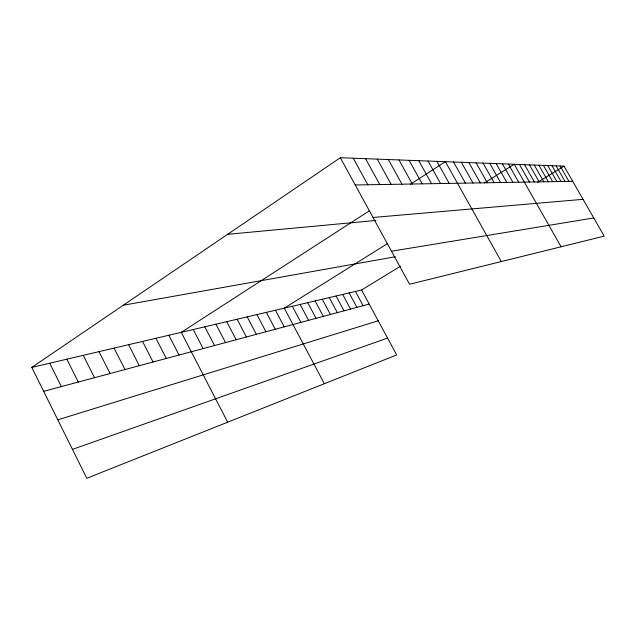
<?xml version="1.0" encoding="UTF-8"?>
<svg xmlns="http://www.w3.org/2000/svg" width="636" height="636" viewBox="0 0 636 636"><rect width="100%" height="100%" fill="white"/><g stroke="black" fill="none" stroke-linecap="round" stroke-linejoin="round"><path stroke-width="0.95" d="M31.8 367.409L361.574 290.024L396.673 354.928L86.782 478.272L31.8 367.409L340.324 157.728L564.029 166.171L604.2 236.123L409.552 284.252L340.324 157.728M369.055 211.009L181.268 332.334L227.656 422.201M410.578 184.186L445.391 161.687L501.311 261.563M387.594 243.516L284.292 308.158L324.352 383.715M484.298 183.009L514.214 164.287L561.087 246.784M361.574 290.024L400.449 266.245M537.69 182.278L564.029 166.171M72.456 449.382L387.562 338.082M57.797 419.824L378.213 320.798M43.661 391.331L369.174 304.088M123.297 305.232L395.465 256.729M391.482 251.228L593.77 217.957M227.632 234.318L375.995 220.469M373.014 217.472L583.069 199.322M355.238 184.973L572.726 181.316M560.133 166.02L568.942 181.379M556.118 165.869L565.054 181.443M552 165.718L561.047 181.514M547.755 165.551L556.929 181.586M543.383 165.392L552.684 181.65M538.883 165.217L548.319 181.729M534.248 165.042L543.812 181.801M529.47 164.867L539.177 181.88M524.541 164.676L534.391 181.96M519.461 164.486L529.446 182.047M508.418 164.072L518.722 182.222M502.416 163.842L512.886 182.325M496.191 163.611L506.844 182.429M489.744 163.365L500.58 182.532M483.05 163.11L494.077 182.643M476.102 162.848L487.319 182.755M468.875 162.578L480.291 182.874M461.362 162.291L472.993 182.993M453.54 161.997L465.385 183.12M436.9 161.369L449.207 183.391M428.036 161.035L440.589 183.542M418.782 160.685L431.582 183.693M409.099 160.32L422.169 183.852M398.971 159.938L412.319 184.019M388.358 159.541L401.992 184.186M377.235 159.119L391.164 184.368M365.549 158.674L379.787 184.559M353.258 158.213L367.831 184.766M355.437 291.463L363.132 305.709M349.148 292.942L356.931 307.371M342.693 294.46L350.563 309.08M336.07 296.01L344.028 310.829M329.265 297.608L337.319 312.626M322.277 299.246L330.434 314.47M315.098 300.931L323.35 316.37M307.721 302.664L316.068 318.318M300.128 304.445L308.587 320.329M292.322 306.274L300.884 322.388M275.452 310.233L284.244 326.848M266.333 312.379L275.245 329.265M256.912 314.589L265.951 331.754M247.181 316.871L256.348 334.329M237.117 319.232L246.418 336.993M226.718 321.673L236.155 339.743M215.946 324.201L225.526 342.589M204.8 326.817L214.523 345.539M193.249 329.528L203.123 348.592M168.842 335.252L179.034 355.047M155.947 338.28L166.29 358.466M142.544 341.429L153.061 362.011M128.607 344.696L139.3 365.7M114.106 348.099L124.974 369.54M99.009 351.644L110.06 373.531M83.268 355.333L94.518 377.705M66.852 359.189L78.3 382.045M49.711 363.212L61.366 386.585"/></g></svg>
